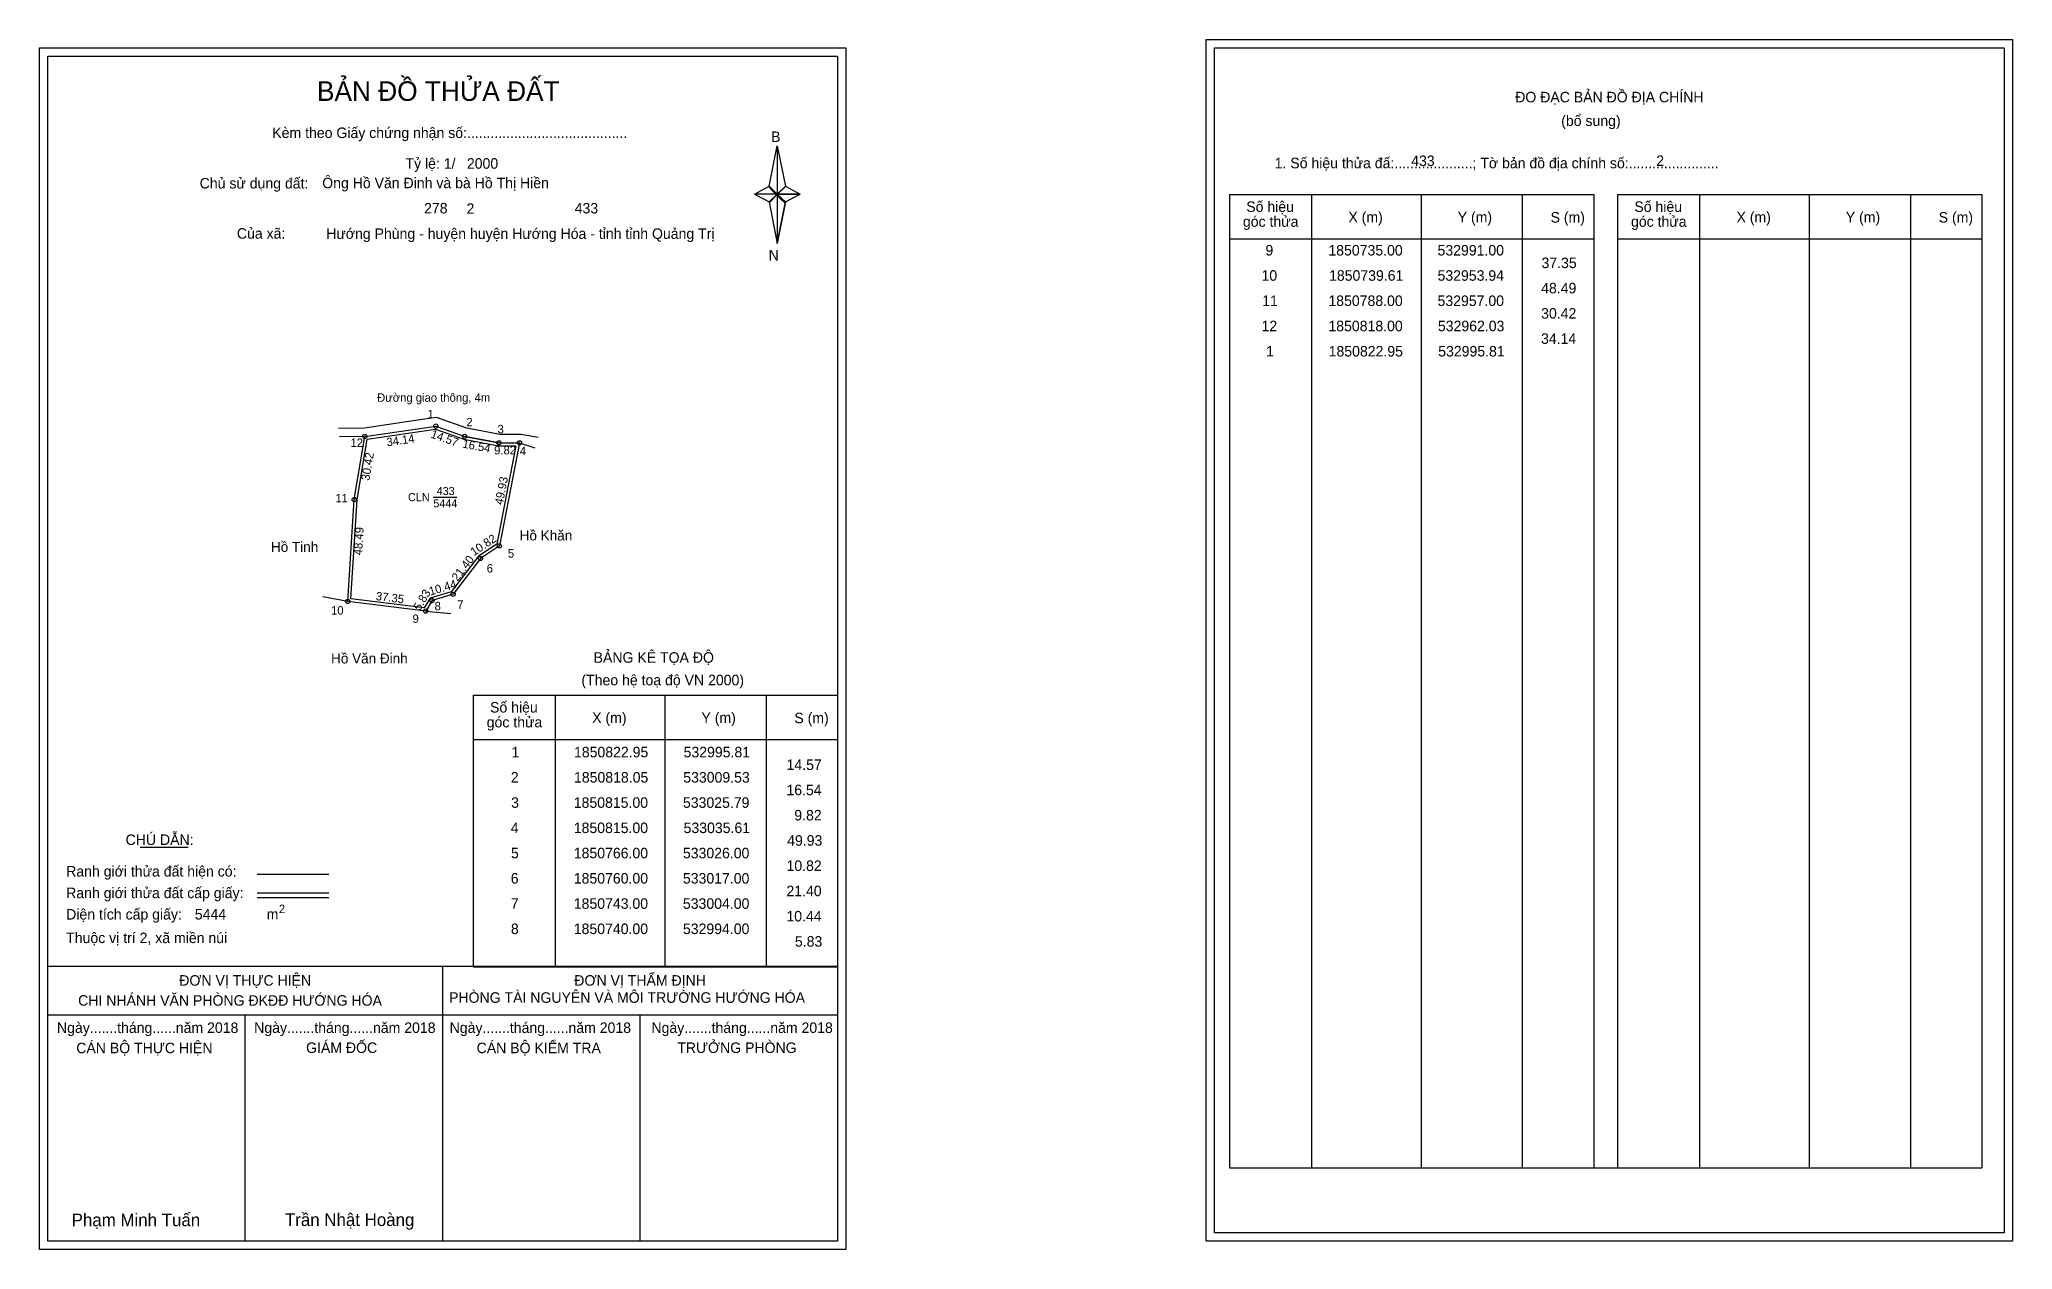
# Model space of a CAD drawing. Extents: x 532807 to 533745, y 1850432 to 1851007.
import ezdxf

# ---------------------------------------------------------------- set-up
doc = ezdxf.new("R2010")
doc.units = 0
for name, color, linetype in [('Level 1', 7, 'Continuous'), ('Level 10', 7, 'Continuous'), ('Level 11', 7, 'Continuous'), ('Level 13', 7, 'Continuous'), ('Level 27', 7, 'Continuous'), ('Level 3', 7, 'Continuous'), ('Level 49', 7, 'Continuous'), ('Level 53', 7, 'Continuous'), ('Level 55', 7, 'Continuous'), ('Level 6', 7, 'Continuous'), ('Level 60', 7, 'Continuous'), ('Level 63', 7, 'Continuous'), ('Level 9', 7, 'Continuous')]:
    doc.layers.add(name, color=color, linetype=linetype)

msp = doc.modelspace()

# ---------------------------------------------------------------- linework, layer by layer
at = {"layer": 'Level 1'}
for p, q in [((533366.01, 1851002.7), (533366.01, 1851002.7)), ((532811.37, 1850998.7), (532811.37, 1850998.7)), ((533154.21, 1850936.94), (533158.15, 1850956.22)), ((533158.15, 1850956.22), (533158.15, 1850933.17)), ((533158.15, 1850956.22), (533162.08, 1850936.94)), ((533147.32, 1850933.17), (533154.21, 1850936.94)), ((533154.21, 1850936.94), (533158.15, 1850933.17)), ((533157.85, 1850932.73), (533154.21, 1850936.5)), ((533161.79, 1850936.5), (533157.85, 1850932.73)), ((533157.85, 1850932.73), (533161.79, 1850936.5)), ((533162.08, 1850936.94), (533158.15, 1850933.17)), ((533158.15, 1850933.17), (533154.21, 1850929.49)), ((533157.85, 1850932.73), (533154.21, 1850929.05)), ((533154.21, 1850929.05), (533157.85, 1850932.73)), ((533154.21, 1850929.49), (533158.15, 1850909.77)), ((533161.79, 1850929.05), (533157.85, 1850932.73)), ((533158.15, 1850933.17), (533158.15, 1850909.77)), ((533158.15, 1850933.17), (533168.97, 1850933.17)), ((533158.15, 1850933.17), (533162.08, 1850929.49)), ((533162.08, 1850929.49), (533158.15, 1850909.77)), ((533162.08, 1850929.49), (533168.97, 1850933.17)), ((533373.08, 1850932.99), (533546.28, 1850932.99)), ((533412.26, 1850470.46), (533412.26, 1850932.99)), ((533464.4, 1850470.46), (533464.4, 1850932.99)), ((533512.35, 1850932.99), (533512.35, 1850470.46)), ((533546.28, 1850932.99), (533546.28, 1850470.46)), ((533557.59, 1850932.99), (533730.8, 1850932.99)), ((533596.77, 1850470.46), (533596.77, 1850932.99)), ((533648.92, 1850470.46), (533648.92, 1850932.99)), ((533696.86, 1850932.99), (533696.86, 1850470.46)), ((533730.8, 1850932.99), (533730.8, 1850470.46)), ((533373.08, 1850911.94), (533546.28, 1850911.94)), ((533557.59, 1850911.94), (533730.8, 1850911.94)), ((533013.56, 1850695.05), (533186.76, 1850695.05)), ((533052.74, 1850566), (533052.74, 1850695.05)), ((533104.88, 1850566), (533104.88, 1850695.05)), ((533152.82, 1850695.05), (533152.82, 1850566)), ((533013.56, 1850673.99), (533186.76, 1850673.99)), ((532855.2, 1850622.83), (532878.01, 1850622.83)), ((532910.93, 1850610.02), (532944.96, 1850610.02)), ((532910.93, 1850601.13), (532944.96, 1850601.13)), ((532910.93, 1850598.94), (532944.96, 1850598.94)), ((533025.02, 1850566), (532811.36, 1850566)), ((533186.76, 1850566), (532977.08, 1850566)), ((532999.06, 1850435.55), (532999.06, 1850566)), ((533013.56, 1850565.99), (533186.76, 1850565.99)), ((533186.76, 1850542.9), (532811.36, 1850542.9)), ((532905.21, 1850435.55), (532905.21, 1850542.9)), ((533092.91, 1850435.55), (533092.91, 1850542.9)), ((533373.08, 1850470.46), (533730.8, 1850470.46)), ((533741.41, 1850439.55), (533741.41, 1850439.55)), ((533186.76, 1850435.55), (533186.76, 1850435.55))]:
    msp.add_line(p, q, dxfattribs=at)
for points in [[(533154.21, 1850936.94), (533158.15, 1850956.22), (533158.15, 1850933.17)], [(533158.15, 1850933.17), (533162.08, 1850936.94), (533168.97, 1850933.17)], [(533147.32, 1850933.17), (533154.21, 1850929.49), (533158.15, 1850933.17)], [(533158.15, 1850933.17), (533158.15, 1850909.77), (533162.08, 1850929.49)]]:
    msp.add_lwpolyline(points, close=True, dxfattribs=at)
at = {"layer": 'Level 10'}
for p, q in [((533025.79, 1850815), (533009.53, 1850818.05)), ((532991, 1850735), (532953.94, 1850739.61))]:
    msp.add_line(p, q, dxfattribs=at)
for points in [[(532985.02, 1850825.41), (532961.83, 1850822), (532949.49, 1850821.79)], [(533044.43, 1850817.44), (533036.33, 1850819), (533026.21, 1850819), (533010.47, 1850821.95), (532996.19, 1850827.05), (532985.02, 1850825.41)]]:
    msp.add_lwpolyline(points, dxfattribs=at)
for points in [[(532991, 1850735), (532953.94, 1850739.61), (532957, 1850788), (532962.03, 1850818), (532995.81, 1850822.95), (533009.53, 1850818.05), (533025.79, 1850815), (533035.61, 1850815), (533026, 1850766), (533017, 1850760), (533004, 1850743), (532994, 1850740)], [(532990.27, 1850736.5), (532955.42, 1850740.84), (532958.39, 1850787.84), (532963.24, 1850816.76), (532995.67, 1850821.51), (533009.16, 1850816.69), (533025.66, 1850813.6), (533033.91, 1850813.6), (533024.74, 1850766.84), (533016.03, 1850761.04), (533003.16, 1850744.21), (532993.08, 1850741.19)]]:
    msp.add_lwpolyline(points, close=True, dxfattribs=at)
at = {"layer": 'Level 11'}
for centre in [(532995.81, 1850822.95), (532962.03, 1850818), (533009.53, 1850818.05), (533025.79, 1850815), (533035.61, 1850815), (532957, 1850788), (533026, 1850766), (533017, 1850760), (532953.94, 1850739.61), (532994, 1850740), (533004, 1850743), (532991, 1850735), (532991, 1850735)]:
    msp.add_circle(centre, 1, dxfattribs=at)
at = {"layer": 'Level 27'}
for p, q in [((532962.03, 1850818), (532950.03, 1850817.8)), ((533035.61, 1850815), (533042.88, 1850812.58)), ((532953.94, 1850739.61), (532942.14, 1850741.81)), ((532991, 1850735), (533002.94, 1850733.83))]:
    msp.add_line(p, q, dxfattribs=at)
at = {"layer": 'Level 3'}
for p, q in [((533373.08, 1850932.99), (533373.08, 1850470.46)), ((533557.59, 1850932.99), (533557.59, 1850470.46)), ((533013.56, 1850695.05), (533013.56, 1850566))]:
    msp.add_line(p, q, dxfattribs=at)
at = {"layer": 'Level 63'}
for points in [[(532807.36, 1851002.7), (533190.76, 1851002.7), (533190.76, 1850431.55), (532807.36, 1850431.55)], [(533362.02, 1851006.7), (533745.42, 1851006.7), (533745.42, 1850435.55), (533362.02, 1850435.55)], [(533366.02, 1851002.7), (533741.42, 1851002.7), (533741.42, 1850439.55), (533366.02, 1850439.55)], [(532811.36, 1850998.7), (533186.76, 1850998.7), (533186.76, 1850435.55), (532811.36, 1850435.55)]]:
    msp.add_lwpolyline(points, close=True, dxfattribs=at)
at = {"layer": 'Level 9'}
msp.add_line((532994.62, 1850789.17), (533005.79, 1850789.17), dxfattribs=at)

# ---------------------------------------------------------------- texts
at = {"layer": 'Level 1'}
for s, height, p in [('BẢN ĐỒ THỬA ĐẤT', 9.3313, (532939.3, 1850977.51)), ('ĐO ĐẠC BẢN ĐỒ ĐỊA CHÍNH', 5, (533508.97, 1850976.82)), ('(bổ sung)', 5, (533530.85, 1850965.58)), ('Kèm theo Giấy chứng nhận số:.........................................', 5, (532918.06, 1850959.85)), ('B', 5, (533155.23, 1850957.97)), ('1. Số hiệu thửa đấ:....................; Tờ bản đồ địa chính số:.......................', 5, (533394.63, 1850945.46)), ('Chủ sử dụng đất:', 5, (532883.54, 1850935.87)), ('278', 5, (532990.22, 1850924.01)), ('Số hiệu', 5, (533381.11, 1850924.73)), ('X (m)', 5, (533429.67, 1850919.78)), ('Y (m)', 5, (533481.63, 1850919.78)), ('S (m)', 5, (533525.78, 1850919.68)), ('Số hiệu', 5, (533565.63, 1850924.73)), ('X (m)', 5, (533614.19, 1850919.78)), ('Y (m)', 5, (533666.14, 1850919.78)), ('S (m)', 5, (533710.3, 1850919.68)), ('Của xã:', 5, (532901.22, 1850912.01)), ('góc thửa', 5, (533379.52, 1850917.67)), ('góc thửa', 5, (533564.04, 1850917.67)), ('N', 5, (533154.03, 1850901.63)), ('BẢNG KÊ TỌA ĐỘ', 5, (533070.82, 1850710.45)), ('(Theo hệ toạ độ VN 2000)', 5, (533065.02, 1850699.73)), ('Số hiệu', 5, (533021.59, 1850686.78)), ('góc thửa', 5, (533020, 1850679.72)), ('X (m)', 5, (533070.15, 1850681.83)), ('Y (m)', 5, (533122.1, 1850681.83)), ('S (m)', 5, (533166.26, 1850681.73)), ('CHÚ DẪN:', 5, (532848.32, 1850623.84)), ('Ranh giới thửa đất hiện có:', 5, (532820.06, 1850608.84)), ('Ranh giới thửa đất cấp giấy:', 5, (532820.06, 1850598.56)), ('Diện tích cấp giấy:', 5, (532820.06, 1850588.4)), ('m', 5, (532915.37, 1850588.44)), ('2', 4, (532921.17, 1850591.46)), ('Thuộc vị trí 2, xã miền núi', 5, (532820.06, 1850577.2)), ('ĐƠN VỊ THỰC HIỆN', 5, (532873.83, 1850556.96)), ('ĐƠN VỊ THẨM ĐỊNH', 5, (533061.64, 1850556.96)), ('CHI NHÁNH VĂN PHÒNG ĐKĐĐ HƯỚNG HÓA', 5, (532825.75, 1850547.44)), ('PHÒNG TÀI NGUYÊN VÀ MÔI TRƯỜNG HƯỚNG HÓA', 5, (533002.09, 1850548.82)), ('Ngày.......tháng......năm 2018', 5, (532815.7, 1850534.49)), ('Ngày.......tháng......năm 2018', 5, (532909.44, 1850534.49)), ('Ngày.......tháng......năm 2018', 5, (533002.39, 1850534.49)), ('Ngày.......tháng......năm 2018', 5, (533098.31, 1850534.49)), ('CÁN BỘ THỰC HIỆN', 5, (532824.86, 1850524.86)), ('GIÁM ĐỐC', 5, (532934.13, 1850524.98)), ('CÁN BỘ KIỂM TRA', 5, (533015.21, 1850524.86)), ('TRƯỞNG PHÒNG', 5, (533110.59, 1850524.98)), ('Phạm Minh Tuấn', 6, (532822.68, 1850442.63)), ('Trần Nhật Hoàng', 6, (532924.07, 1850442.73))]:
    msp.add_text(s, height=height, dxfattribs=at).set_placement(p)
at = {"layer": 'Level 11'}
msp.add_text('Tỷ lệ: 1/', height=5, dxfattribs=at).set_placement((532981.38, 1850945.23))
at = {"layer": 'Level 13'}
for s, p in [('433', (532996.19, 1850790.19)), ('CLN', (532982.6, 1850787.25)), ('5444', (532994.63, 1850784.3))]:
    msp.add_text(s, height=3.84, dxfattribs=at).set_placement(p)
at = {"layer": 'Level 49'}
for s, rotation, p in [('34.14', 8.33659, (532972.66, 1850813.24)), ('14.57', 340.34618, (532993.07, 1850817.58)), ('16.54', 349.37609, (533008.24, 1850812.74)), ('30.42', 80.48194, (532964.17, 1850796.83)), ('49.93', 78.90385, (533027.62, 1850785.33)), ('48.49', 86.38165, (532960.69, 1850761.45)), ('10.82', 33.69007, (533013.91, 1850761.06)), ('21.40', 52.59464, (533006.14, 1850748.87)), ('10.44', 16.69924, (532993.22, 1850742.36)), ('37.35', 352.90924, (532967.12, 1850740.27)), ('5.83', 59.03624, (532988.25, 1850734.85))]:
    msp.add_text(s, height=4, rotation=rotation, dxfattribs=at).set_placement(p)
msp.add_text('9.82', height=4, dxfattribs=at).set_placement((533023.53, 1850809.48))
at = {"layer": 'Level 53'}
for s, p in [('9', (533390.23, 1850904.02)), ('1850735.00', (533420.16, 1850904.02)), ('532991.00', (533472.05, 1850904.02)), ('10', (533388.36, 1850892.02)), ('1850739.61', (533420.48, 1850892.02)), ('532953.94', (533472.05, 1850892.02)), ('37.35', (533521.48, 1850898.02)), ('48.49', (533521.31, 1850886.02)), ('11', (533388.68, 1850880.02)), ('1850788.00', (533420.16, 1850880.02)), ('532957.00', (533472.05, 1850880.02)), ('30.42', (533521.3, 1850874.02)), ('12', (533388.38, 1850868.02)), ('1850818.00', (533420.16, 1850868.02)), ('532962.03', (533472.23, 1850868.02)), ('1', (533390.52, 1850856.02)), ('1850822.95', (533420.28, 1850856.02)), ('532995.81', (533472.37, 1850856.02)), ('34.14', (533521.25, 1850862.02)), ('1', (533031.75, 1850665.49)), ('1850822.95', (533061.5, 1850665.49)), ('532995.81', (533113.6, 1850665.49)), ('14.57', (533162.56, 1850659.49)), ('2', (533031.45, 1850653.49)), ('1850818.05', (533061.5, 1850653.49)), ('533009.53', (533113.45, 1850653.49)), ('16.54', (533162.48, 1850647.49)), ('3', (533031.61, 1850641.49)), ('1850815.00', (533061.39, 1850641.49)), ('533025.79', (533113.3, 1850641.49)), ('4', (533031.43, 1850629.49)), ('1850815.00', (533061.39, 1850629.49)), ('533035.61', (533113.6, 1850629.49)), ('9.82', (533166.23, 1850635.49)), ('49.93', (533162.84, 1850623.49)), ('5', (533031.54, 1850617.49)), ('1850766.00', (533061.39, 1850617.49)), ('533026.00', (533113.28, 1850617.49)), ('10.82', (533162.53, 1850611.49)), ('6', (533031.44, 1850605.49)), ('1850760.00', (533061.39, 1850605.49)), ('533017.00', (533113.28, 1850605.49)), ('7', (533031.46, 1850593.49)), ('1850743.00', (533061.39, 1850593.49)), ('533004.00', (533113.28, 1850593.49)), ('21.40', (533162.49, 1850599.49)), ('8', (533031.51, 1850581.49)), ('1850740.00', (533061.39, 1850581.49)), ('532994.00', (533113.28, 1850581.49)), ('10.44', (533162.48, 1850587.49)), ('5.83', (533166.53, 1850575.49))]:
    msp.add_text(s, height=5, dxfattribs=at).set_placement(p)
at = {"layer": 'Level 55'}
for s, height, p in [('1', 0.8, (532995.59, 1850822.95)), ('0', 0.22, (532995.73, 1850822.73)), ('0', 0.22, (532995.73, 1850822.73)), ('12', 0.8, (532961.46, 1850818)), ('432', 0.22, (532961.79, 1850817.78)), ('432', 0.22, (532961.79, 1850817.78)), ('0', 0.22, (532961.95, 1850817.78)), ('0', 0.22, (532961.95, 1850817.78)), ('2', 0.8, (533009.26, 1850818.05)), ('0', 0.22, (533009.45, 1850817.83)), ('0', 0.22, (533009.45, 1850817.83)), ('3', 0.8, (533025.54, 1850815)), ('0', 0.22, (533025.71, 1850814.78)), ('0', 0.22, (533025.71, 1850814.78)), ('4', 0.8, (533035.33, 1850815)), ('0', 0.22, (533035.53, 1850814.78)), ('0', 0.22, (533035.53, 1850814.78)), ('0', 0.22, (533035.53, 1850814.78)), ('11', 0.8, (532956.48, 1850788)), ('432', 0.22, (532956.76, 1850787.78)), ('432', 0.22, (532956.76, 1850787.78)), ('5', 0.8, (533025.74, 1850766)), ('0', 0.22, (533025.92, 1850765.78)), ('6', 0.8, (533016.73, 1850760)), ('0', 0.22, (533016.92, 1850759.78)), ('10', 0.8, (532953.37, 1850739.61)), ('432', 0.22, (532953.7, 1850739.39)), ('432', 0.22, (532953.7, 1850739.39)), ('0', 0.22, (532953.86, 1850739.39)), ('8', 0.8, (532993.74, 1850740)), ('0', 0.22, (532993.92, 1850739.78)), ('7', 0.8, (533003.73, 1850743)), ('0', 0.22, (533003.92, 1850742.78)), ('9', 0.8, (532990.73, 1850735)), ('0', 0.22, (532990.92, 1850734.78)), ('0', 0.22, (532990.92, 1850734.78))]:
    msp.add_text(s, height=height, dxfattribs=at).set_placement(p)
at = {"layer": 'Level 6'}
for s, p in [('2000', (533010.57, 1850945.27)), ('433', (533459.53, 1850946.54)), ('2', (533576.02, 1850946.58)), ('Ông Hồ Văn Đinh và bà Hồ Thị Hiền', (532941.81, 1850936)), ('2', (533010.41, 1850923.83)), ('433', (533061.83, 1850923.99)), (' Hướng Phùng - huyện huyện Hướng Hóa - tỉnh tỉnh Quảng Trị', (532941.84, 1850911.92)), ('5444', (532881.25, 1850588.41))]:
    msp.add_text(s, height=5, dxfattribs=at).set_placement(p)
at = {"layer": 'Level 60'}
for s, p in [('Hồ Tinh', (532917.43, 1850763.1)), ('Hồ Khăn', (533035.68, 1850768.57)), ('Hồ Văn Đinh', (532946.02, 1850710.12))]:
    msp.add_text(s, height=4.8, dxfattribs=at).set_placement(p)
at = {"layer": 'Level 9'}
for s, p in [('Đường giao thông, 4m', (532967.89, 1850834.49)), ('1', (532991.87, 1850826.66)), ('2', (533010.32, 1850822.81)), ('3', (533025.15, 1850819.49)), ('12', (532955.26, 1850813.04)), ('4', (533035.73, 1850809.15)), ('11', (532948.05, 1850786.73)), ('6', (533020.01, 1850753.33)), ('5', (533030.04, 1850760.45)), ('10', (532946, 1850733.36)), ('8', (532995.21, 1850735.39)), ('7', (533005.96, 1850736.04)), ('9', (532984.74, 1850729.41))]:
    msp.add_text(s, height=4, dxfattribs=at).set_placement(p)

doc.saveas('drawing.dxf')
